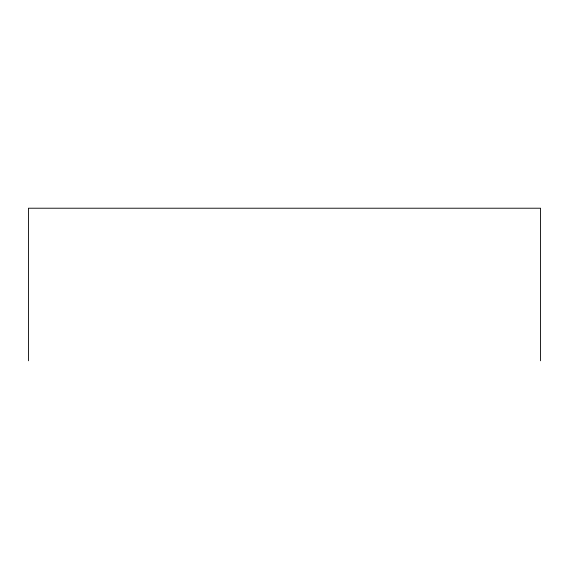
<?xml version="1.0" encoding="UTF-8"?>
<svg xmlns="http://www.w3.org/2000/svg" width="569" height="569" viewBox="0 0 569 569"><rect width="100%" height="100%" fill="white"/><g stroke="black" fill="none" stroke-linecap="round" stroke-linejoin="round"><path stroke-width="0.85" d="M540.55 360.782L540.55 208.218L28.45 208.218L28.45 360.782"/></g></svg>
